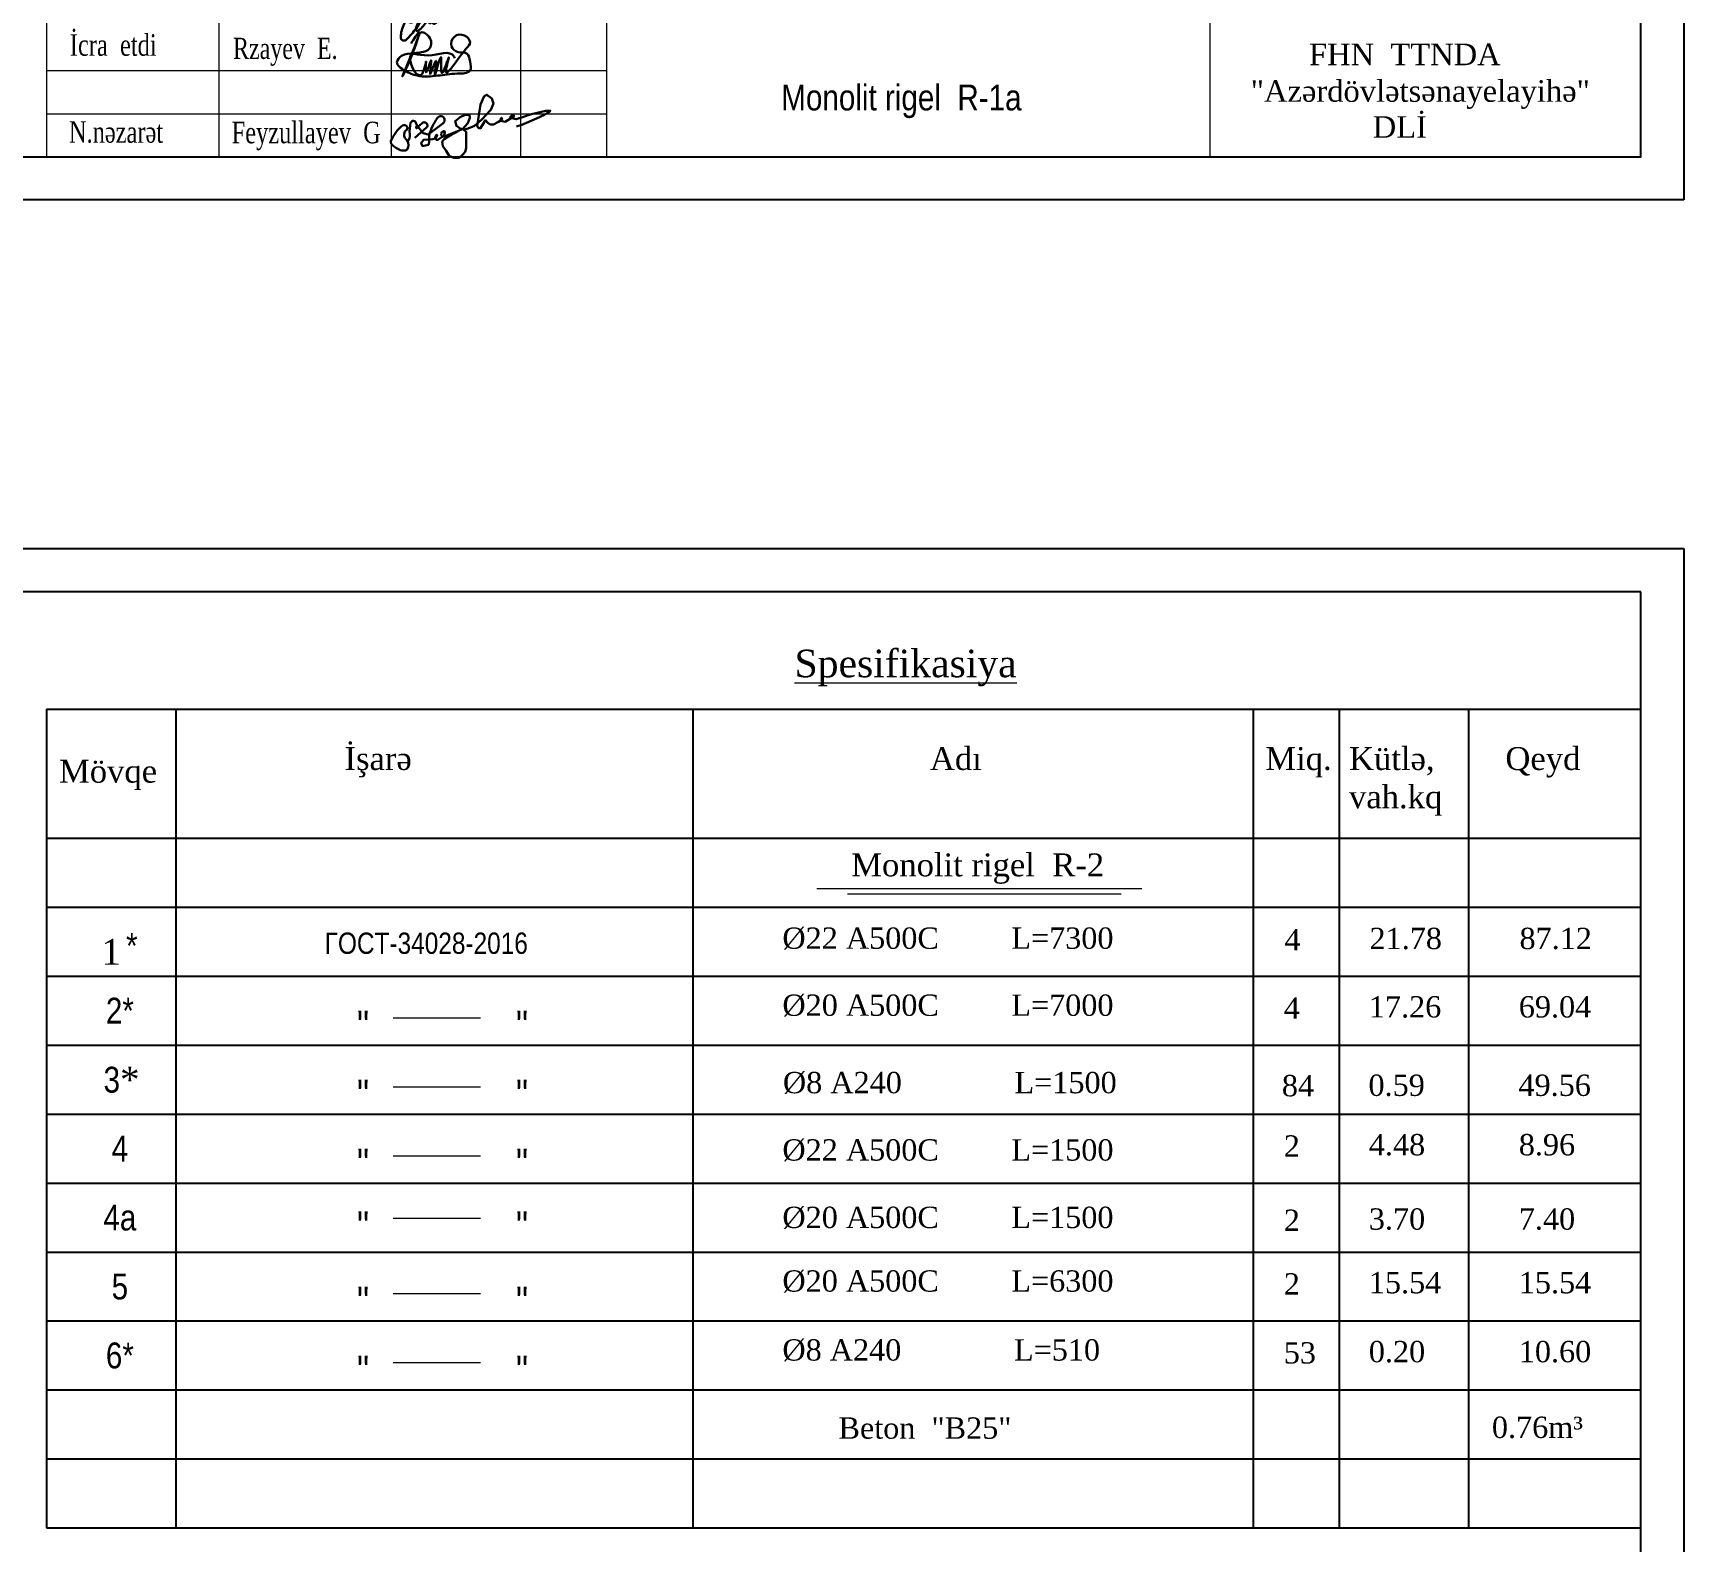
# Model space of a CAD drawing. Header units: millimetres. Extents: x -149347 to 251215, y -2929184 to -2541447.
# Drawn here: x 87829 to 106266, y -2626863 to -2610012 of the extents above; entities that cross this region are included whole.
import ezdxf

# ---------------------------------------------------------------- set-up
doc = ezdxf.new("R2010")
doc.units = ezdxf.units.MM
doc.layers.add('A-Wall', color=7, linetype='Continuous', lineweight=30)
doc.styles.add('400', font='times.ttf', dxfattribs={"width": 0.75, "height": 300})
doc.styles.add('style6', font='ARIALN.TTF', dxfattribs={"height": 300})
doc.styles.add('Times New Roman', font='times.ttf')

# ---------------------------------------------------------------- blocks, each defined once
blk = doc.blocks.new('mekteb')
at = {"color": 0, "lineweight": 25}
for p, q in [((99643, -1821466), (139843, -1821466)), ((139843, -1821466), (139843, -1849866)), ((139843, -1849866), (99643, -1849866))]:
    blk.add_line(p, q, dxfattribs=at)
at = {"color": 0, "lineweight": 25, "ltscale": 15}
for p, q in [((139343, -1821966), (101643, -1821966)), ((139343, -1849366), (139343, -1821966)), ((101643, -1849366), (139343, -1849366))]:
    blk.add_line(p, q, dxfattribs=at)
at = {"linetype": 'Continuous', "lineweight": 15}
for p, q in [((122843, -1843866), (122843, -1849366)), ((124843, -1843866), (124843, -1849366)), ((126343, -1843866), (126343, -1849366)), ((127343, -1843866), (127343, -1849366)), ((120843, -1848366), (127343, -1848366)), ((120843, -1848866), (127343, -1848866)), ((120843, -1849366), (139343, -1849366))]:
    blk.add_line(p, q, dxfattribs=at)
for points in [[(120843, -1849366), (139343, -1849366), (139343, -1843866), (120843, -1843866)], [(134343, -1849366), (139343, -1849366), (139343, -1846366), (134343, -1846366)]]:
    blk.add_lwpolyline(points, close=True, dxfattribs=at)
at = {"lineweight": 30}
for points in [[(125145, -1849006), (125214, -1849093), (125273, -1849107), (125443, -1848979, 1.24964), (125378, -1848918, 0.079258), (125284, -1849114), (125284, -1849197), (125275, -1849229), (125206, -1849241), (125189, -1849206), (125216, -1849170), (125328, -1849160), (125353, -1849153), (125377, -1849116), (125369, -1849110), (125352, -1849136), (125366, -1849170), (125386, -1849170), (125457, -1849119), (125466, -1849084), (125452, -1849065), (125428, -1849083), (125423, -1849114), (125437, -1849134), (125478, -1849124), (125671, -1849047), (125734, -1848976), (125756, -1848914), (125751, -1848878), (125702, -1848878), (125644, -1848905), (125587, -1848952), (125599, -1849007), (125643, -1849036), (125695, -1849049), (125737, -1849037), (125809, -1849005), (125896, -1848935), (126001, -1848822), (126029, -1848746), (126012, -1848688), (125954, -1848646), (125921, -1848664), (125878, -1848758), (125852, -1848932), (125841, -1849006), (125857, -1849035), (125880, -1849035), (125912, -1848985), (125939, -1848942), (125963, -1848971), (125992, -1848990), (126032, -1848990), (126088, -1848962), (126129, -1848932), (126123, -1848913), (126111, -1848929), (126132, -1848953), (126167, -1848959), (126198, -1848940), (126265, -1848900), (126265, -1848883), (126248, -1848883), (126221, -1848911), (126295, -1848931), (126390, -1848897), (126455, -1848877), (126537, -1848856), (126639, -1848831), (126691, -1848831), (126662, -1848851), (126620, -1848880), (126528, -1848920), (126360, -1848995), (126296, -1849013)], [(124994, -1849103, -0.300634), (125026, -1849052, 0.28025), (125025, -1849010, 0.268779), (124975, -1849001, 0.122192), (124840, -1849184), (124843, -1849215, 0.09999), (124949, -1849290, 0.200398), (125026, -1849284, 0.312914), (125029, -1849176, -0.293794), (124994, -1849103)], [(125034, -1849186, 0.20271), (125059, -1849105, -0.083217), (125069, -1848970, -0.540975), (125126, -1848960), (125145, -1849006)], [(125154, -1849018), (125198, -1848980, -1.034501), (125254, -1849026), (125119, -1849147)], [(125154, -1849018), (125144, -1849030, -0.434294), (125132, -1849030, -0.160262), (125133, -1849018), (125137, -1849013), (125144, -1849011), (125150, -1849012)]]:
    blk.add_lwpolyline(points, format="xyb", dxfattribs=at)
blk.add_lwpolyline([(125674, -1849044), (125714, -1849077), (125714, -1849122), (125714, -1849185), (125714, -1849265), (125700, -1849309), (125675, -1849340), (125631, -1849378), (125568, -1849378), (125517, -1849356), (125479, -1849298), (125443, -1849243), (125434, -1849190), (125457, -1849161), (125519, -1849121), (125620, -1849067)], dxfattribs=at)
for points, knots in [([(125149, -1847549), (125116, -1847598), (125053, -1847691), (124994, -1847817), (124960, -1847910), (124955, -1847963), (124953, -1848000), (124977, -1848020), (125009, -1848018), (125067, -1847957), (125141, -1847871), (125228, -1847735), (125304, -1847626), (125354, -1847525), (125383, -1847444), (125386, -1847385), (125387, -1847332), (125345, -1847313), (125293, -1847335), (125238, -1847386), (125173, -1847461), (125115, -1847543), (125067, -1847620), (125041, -1847687), (125035, -1847743), (125034, -1847790), (125066, -1847816), (125117, -1847793), (125157, -1847740), (125205, -1847685), (125243, -1847657), (125245, -1847625), (125207, -1847663), (125196, -1847700), (125159, -1847765), (125152, -1847822), (125133, -1847861), (125132, -1847887), (125138, -1847913), (125169, -1847897), (125212, -1847853), (125269, -1847782), (125330, -1847718), (125358, -1847677), (125375, -1847655), (125377, -1847632), (125348, -1847640), (125334, -1847670), (125313, -1847709), (125292, -1847746), (125282, -1847778), (125274, -1847801), (125285, -1847817), (125302, -1847816), (125337, -1847783), (125370, -1847730), (125415, -1847670), (125426, -1847642), (125429, -1847615), (125400, -1847622), (125384, -1847645), (125360, -1847681), (125328, -1847725), (125322, -1847772), (125316, -1847807), (125336, -1847828), (125365, -1847815), (125405, -1847770), (125454, -1847708), (125508, -1847632), (125522, -1847576), (125556, -1847547), (125539, -1847517), (125540, -1847479), (125565, -1847445), (125593, -1847426), (125627, -1847429), (125625, -1847448), (125624, -1847459)], [0, 0, 0, 0, 33.496667, 64.919698, 80.424452, 89.37392, 95.929397, 100.545896, 105.730752, 112.297616, 147.527421, 173.280387, 204.144189, 224.178603, 238.003441, 252.993619, 259.397865, 265.521752, 275.538902, 290.195711, 308.745472, 332.757742, 347.709231, 361.010782, 373.395509, 380.831222, 386.565847, 393.223047, 409.506941, 425.353489, 434.979045, 436.458376, 440.071449, 453.398233, 468.091627, 479.037609, 486.776194, 492.376752, 494.84575, 498.981676, 506.238381, 535.206392, 548.175622, 557.385775, 563.397453, 564.636539, 568.64233, 575.163643, 584.17996, 593.624175, 599.744091, 603.890724, 606.564468, 609.515996, 612.358556, 634.215419, 646.458386, 651.296069, 654.872092, 658.450424, 664.200858, 672.003001, 683.522818, 694.594426, 699.200829, 702.973563, 708.548492, 714.81026, 738.365849, 753.906674, 767.505787, 771.414259, 777.005788, 784.132745, 792.718098, 799.796942, 803.511627, 808.83793, 808.83793, 808.83793, 808.83793]), ([(125074, -1848051), (125111, -1847994), (125277, -1847737), (124796, -1848816), (125121, -1848133), (125177, -1847896), (125314, -1847968), (125315, -1848131), (125181, -1848161), (124991, -1848161), (125198, -1848608), (125262, -1848136), (125225, -1848510), (125341, -1848097), (125258, -1848563), (125400, -1848091), (125308, -1848621), (125455, -1848004), (125393, -1848572), (125556, -1848070), (125408, -1848569), (125650, -1848165), (125784, -1848039), (125694, -1847935), (125561, -1847951), (125518, -1848088), (125615, -1848168), (125737, -1848146), (125760, -1848263), (125785, -1848402), (125566, -1848396), (125388, -1848428), (125164, -1848444), (125016, -1848379), (124873, -1848284), (125027, -1848118), (125247, -1848251), (125538, -1848116), (125578, -1848217), (125580, -1848223)], [0, 0, 0, 0, 156.012986, 693.805296, 1176.315692, 1234.844091, 1345.32841, 1479.423295, 1624.902064, 1706.031216, 1968.499507, 2131.598371, 2256.385035, 2408.154028, 2568.015144, 2736.215703, 2907.900002, 3134.11478, 3319.706549, 3517.578826, 3674.51346, 4018.630363, 4108.322438, 4209.676572, 4329.44437, 4445.985938, 4547.075384, 4653.434199, 4748.317673, 4856.530617, 5010.254599, 5237.441356, 5475.27363, 5629.356622, 5764.806441, 5854.662805, 6163.92677, 6464.056531, 6482.156005, 6482.156005, 6482.156005, 6482.156005])]:
    blk.add_open_spline(points, degree=3, knots=knots, dxfattribs=at)
at = {"lineweight": 25, "ltscale": 15, "attachment_point": 1}
for s, insert, char_height, width, style in [('{\\fTimes New Roman|b0|i0|c238|p18;İcra  etdi}', (121115, -1847944), 250, 7544.03, '400'), ('{\\fTimes New Roman|b0|i0|c238|p18;Rzayev  E.}', (123008, -1847985), 245.52, 7408.9, '400'), ('"{\\fTimes New Roman|b0|i0|c238|p18;Azərdövlətsənayelayihə"\\P              } {\\fTimes New Roman|b0|i0|c238|p18;DLİ}', (134816, -1848478), 250, 8698.57, 'Times New Roman'), ('{\\fTimes New Roman|b0|i0|c238|p18;N.nəzarət}', (121104, -1848953), 250, 7544.03, '400'), ('{\\fTimes New Roman|b0|i0|c238|p18;Feyzullayev  G}', (122992, -1848959), 249.99, 7543.97, '400')]:
    blk.add_mtext(s, dxfattribs=dict(at, insert=insert, char_height=char_height, width=width, style=style))
at = {"lineweight": 25, "ltscale": 15, "insert": (135115, -1848053), "char_height": 250, "attachment_point": 1, "style": 'Times New Roman'}
blk.add_mtext('  {\\fTimes New Roman|b0|i0|c238|p18;  FHN  TTNDA}', dxfattribs=at)

msp = doc.modelspace()

# ---------------------------------------------------------------- linework, layer by layer
for p, q in [((87978.78491, -2617561.18507), (105785.05933, -2617561.18507)), ((87978.78491, -2617561.18507), (87978.78491, -2626704.94761)), ((89422.53689, -2617561.18507), (89422.53689, -2626704.94761)), ((95197.54481, -2617561.18507), (95197.54481, -2626704.94761)), ((101453.80339, -2617561.18507), (101453.80339, -2626704.94761)), ((102416.30471, -2617561.18507), (102416.30471, -2626704.94761)), ((103860.05669, -2617561.18507), (103860.05669, -2626704.94761)), ((87978.78491, -2619004.93705), (105785.05933, -2619004.93705)), ((87978.78491, -2619774.9381), (105785.05933, -2619774.9381)), ((87978.78491, -2620544.93916), (105785.05933, -2620544.93916)), ((87978.78491, -2620544.93916), (105785.05933, -2620544.93916)), ((87978.78491, -2621314.94021), (105785.05933, -2621314.94021)), ((87978.78491, -2622084.94127), (105785.05933, -2622084.94127)), ((87978.78491, -2622854.94233), (105785.05933, -2622854.94233)), ((87978.78491, -2623624.94338), (105785.05933, -2623624.94338)), ((87978.78491, -2624394.94444), (105785.05933, -2624394.94444)), ((87978.78491, -2625164.9455), (105785.05933, -2625164.9455)), ((87978.78491, -2625934.94655), (105785.05933, -2625934.94655)), ((87978.78491, -2626704.94761), (105785.05933, -2626704.94761))]:
    msp.add_line(p, q)
at = {"lineweight": 9, "ltscale": 0.01}
for p, q in [((96581.03458, -2619565.30134), (100210.80274, -2619565.30134)), ((96924.20756, -2619624.07754), (99979.40055, -2619624.07754))]:
    msp.add_line(p, q, dxfattribs=at)
at = {"color": 7, "lineweight": 15, "ltscale": 80}
for p, q in [((91850.26673, -2621009.44104), (92826.43281, -2621009.44104)), ((91850.26673, -2621009.44104), (92826.43281, -2621009.44104)), ((91850.26673, -2621779.4421), (92826.43281, -2621779.4421)), ((91850.26673, -2621779.4421), (92826.43281, -2621779.4421)), ((91850.26673, -2622549.44315), (92826.43281, -2622549.44315)), ((91850.26673, -2622549.44315), (92826.43281, -2622549.44315)), ((91850.26673, -2623247.8128), (92826.43281, -2623247.8128)), ((91850.26673, -2623247.8128), (92826.43281, -2623247.8128)), ((91850.26673, -2624089.44527), (92826.43281, -2624089.44527)), ((91850.26673, -2624089.44527), (92826.43281, -2624089.44527)), ((91850.26673, -2624859.44632), (92826.43281, -2624859.44632)), ((91850.26673, -2624859.44632), (92826.43281, -2624859.44632))]:
    msp.add_line(p, q, dxfattribs=at)
at = {"color": 7, "lineweight": 15, "ltscale": 15}
msp.add_point((105785.04595, -2611394.85798), dxfattribs=at)

# ---------------------------------------------------------------- block references
at = {"lineweight": 15, "xscale": 0.962501317234829, "yscale": 0.962501317234829, "zscale": 0.962501317234829}
for p in [(-28332.96186, -831377.23794), (-28332.96186, -862606.52027)]:
    msp.add_blockref('mekteb', p, dxfattribs=at)

# ---------------------------------------------------------------- texts
at = {"lineweight": 9, "attachment_point": 1, "style": 'style6'}
for s, insert, char_height, width in [('Monolit rigel  R-{\\fArial Narrow|b0|i0|c238|p34;1a}', (96184.79306, -2610587.7421), 288.7503961, 6256.0083321), ('\\pxt17;{\\fTimes New Roman|b0|i0|c238|p18;\\LSpesifikasiya}', (96333.16553, -2616898.32438), 308.0004225, 15776.91961), ('{\\fTimes New Roman|b0|i0|c238|p18;İşarə}', (91307.41447, -2617986.54397), 256, 6256.0083321), ('{\\fTimes New Roman|b0|i0|c238|p18;Mövqe}', (88118.73596, -2618127.57674), 256, 6256.0083321), ('{\\fTimes New Roman|b0|i0|c238|p18;Adı}', (97844.78258, -2617986.54397), 256, 6256.0083321), ('{\\fTimes New Roman|b0|i0|c238|p18;Miq.}', (101590.55227, -2617986.54397), 256, 6256.0083321), ('{\\fTimes New Roman|b0|i0|c238|p18;Kütlə,\\Pvah.kq}', (102525.31485, -2617986.54397), 256, 6256.0083321), ('{\\fTimes New Roman|b0|i0|c238|p18;Qeyd}', (104271.87975, -2617986.54397), 256, 6256.0083321), ('{\\fTimes New Roman|b0|i0|c0|p18;Monolit rigel  R-2}', (96966.27753, -2619173.65824), 256, 6256.0083321), ('{\\fTimes New Roman|b0|i0|c204|p18;Ø\\fTimes New Roman|b0|i0|c238|p18;22 \\fTimes New Roman|b0|i0|c204|p18;A500C\\fTimes New Roman|b0|i0|c238|p18;         L=7\\fTimes New Roman|b0|i0|c0|p18;300}', (96197.51425, -2620000.8485), 238, 6151.4558171), ('ГOCT-34028-2016', (91088.141, -2620057.48882), 238, 6151.4558171), ('{\\fTimes New Roman|b0|i0|c204|p18;Ø\\fTimes New Roman|b0|i0|c238|p18;20 \\fTimes New Roman|b0|i0|c204|p18;A500C\\fTimes New Roman|b0|i0|c238|p18;         L=7\\fTimes New Roman|b0|i0|c0|p18;000}', (96197.51425, -2620749.51167), 238, 6151.4558171), ('{\\fTimes New Roman|b0|i0|c204|p18;Ø\\fTimes New Roman|b0|i0|c238|p18;8 \\fTimes New Roman|b0|i0|c204|p18;А\\fTimes New Roman|b0|i0|c238|p18;240    \\fTimes New Roman|b0|i0|c0|p18;          \\fTimes New Roman|b0|i0|c238|p18;L=1\\fTimes New Roman|b0|i0|c0|p18;5\\fTimes New Roman|b0|i0|c238|p18;0\\fTimes New Roman|b0|i0|c0|p18;0}', (96203.64809, -2621613.73936), 238, 5496.3448045), ('{\\fTimes New Roman|b0|i0|c204|p18;Ø\\fTimes New Roman|b0|i0|c238|p18;22 \\fTimes New Roman|b0|i0|c204|p18;A500C\\fTimes New Roman|b0|i0|c238|p18;         L=15\\fTimes New Roman|b0|i0|c0|p18;00}', (96197.51425, -2622366.01764), 238, 6151.4558171), ('{\\fTimes New Roman|b0|i0|c204|p18;Ø\\fTimes New Roman|b0|i0|c238|p18;2\\fTimes New Roman|b0|i0|c0|p18;0\\fTimes New Roman|b0|i0|c238|p18; \\fTimes New Roman|b0|i0|c204|p18;A500C\\fTimes New Roman|b0|i0|c238|p18;         L=15\\fTimes New Roman|b0|i0|c0|p18;00}', (96197.51425, -2623119.2096), 238, 6151.4558171), ('{\\fTimes New Roman|b0|i0|c204|p18;Ø\\fTimes New Roman|b0|i0|c238|p18;20 \\fTimes New Roman|b0|i0|c204|p18;A500C\\fTimes New Roman|b0|i0|c238|p18;         L=6300}', (96197.51425, -2623829.5159), 238, 6151.4558171), ('{\\fTimes New Roman|b0|i0|c204|p18;Ø\\fTimes New Roman|b0|i0|c238|p18;8 \\fTimes New Roman|b0|i0|c204|p18;A240\\fTimes New Roman|b0|i0|c238|p18;              L=51\\fTimes New Roman|b0|i0|c0|p18;0}', (96197.51425, -2624599.51695), 238, 6151.4558171), ('{\\fTimes New Roman|b0|i0|c0|p18;Beton  "B2\\fTimes New Roman|b0|i0|c238|p18;5\\fTimes New Roman|b0|i0|c0|p18;"}', (96824.22688, -2625471.67285), 238, 5496.3448045)]:
    msp.add_mtext(s, dxfattribs=dict(at, insert=insert, char_height=char_height, width=width))
at = {"insert": (88867.85183, -2620060.77722), "char_height": 288.7504, "width": 3629.0742588, "attachment_point": 1, "style": 'style6'}
msp.add_mtext('*', dxfattribs=at)
at = {"color": 7, "lineweight": 9, "char_height": 238, "width": 1645.9958381, "attachment_point": 1, "style": 'style6'}
for s, insert in [('{\\fTimes New Roman|b0|i0|c0|p18;4}', (101804.37882, -2620018.5199)), ('{\\fTimes New Roman|b0|i0|c238|p18;21.78}', (102754.30553, -2620004.39387)), ('{\\fTimes New Roman|b0|i0|c0|p18;87.12}', (104429.19684, -2620004.39387)), ('{\\fTimes New Roman|b0|i0|c0|p18;4}', (101796.87342, -2620782.03168)), ('{\\fTimes New Roman|b0|i0|c238|p18;17.26}', (102746.80013, -2620767.90566)), ('{\\fTimes New Roman|b0|i0|c0|p18;69.04}', (104421.69144, -2620767.90566)), ('{\\fTimes New Roman|b0|i0|c238|p18;84}', (101775.47185, -2621648.09105)), ('{\\fTimes New Roman|b0|i0|c238|p18;0.59}', (102742.84898, -2621643.58603)), ('{\\fTimes New Roman|b0|i0|c0|p18;49.56}', (104417.74029, -2621643.58603)), ('{\\fTimes New Roman|b0|i0|c0|p18;2}', (101796.87342, -2622322.0338)), ('{\\fTimes New Roman|b0|i0|c238|p18;4.48}', (102746.80013, -2622307.90777)), ('{\\fTimes New Roman|b0|i0|c0|p18;8.96}', (104421.69144, -2622307.90777)), ('{\\fTimes New Roman|b0|i0|c0|p18;2}', (101796.87342, -2623151.72961)), ('{\\fTimes New Roman|b0|i0|c0|p18;3.70}', (102746.80013, -2623137.60358)), ('{\\fTimes New Roman|b0|i0|c0|p18;7.40}', (104421.69144, -2623137.60358)), ('{\\fTimes New Roman|b0|i0|c238|p18;2}', (101796.87342, -2623862.03591)), ('{\\fTimes New Roman|b0|i0|c238|p18;15.54}', (102746.80013, -2623847.90988)), ('{\\fTimes New Roman|b0|i0|c238|p18;15.54}', (104421.69144, -2623847.90988)), ('{\\fTimes New Roman|b0|i0|c0|p18;53}', (101796.87342, -2624632.03697)), ('{\\fTimes New Roman|b0|i0|c238|p18;0.20}', (102746.80013, -2624617.91094)), ('{\\fTimes New Roman|b0|i0|c0|p18;10.60}', (104421.69144, -2624617.91094)), ('{\\fTimes New Roman|b0|i0|c0|p18;0.\\fTimes New Roman|b0|i0|c238|p18;76m\\fTimes New Roman|b0|i0|c0|p18;³}', (104121.13076, -2625463.62109))]:
    msp.add_mtext(s, dxfattribs=dict(at, insert=insert))
at = {"color": 7, "lineweight": 15, "ltscale": 80, "char_height": 330, "attachment_point": 1, "style": 'style6'}
for insert in [(91447.06364, -2620931.68022), (91447.06364, -2620931.68022), (93222.55767, -2620931.68022), (93222.55767, -2620931.68022), (91447.06364, -2621701.68127), (91447.06364, -2621701.68127), (93222.55767, -2621701.68127), (93222.55767, -2621701.68127), (91447.06364, -2622471.68233), (91447.06364, -2622471.68233), (93222.55767, -2622471.68233), (93222.55767, -2622471.68233), (91447.06364, -2623170.05197), (91447.06364, -2623170.05197), (93222.55767, -2623170.05197), (93222.55767, -2623170.05197), (91447.06364, -2624011.68444), (91447.06364, -2624011.68444), (93222.55767, -2624011.68444), (93222.55767, -2624011.68444), (91447.06364, -2624781.6855), (91447.06364, -2624781.6855), (93222.55767, -2624781.6855), (93222.55767, -2624781.6855)]:
    msp.add_mtext_dynamic_manual_height_columns('{\\fArial Narrow|b0|i0|c238|p34;"}', width=212.2147977, gutter_width=1500, heights=[0], dxfattribs=dict(at, insert=insert))
at = {"layer": 'A-Wall', "color": 0, "width": 17920.4313668, "attachment_point": 2, "style": 'style6'}
for s, insert, char_height in [('{\\fTimes New Roman|b0|i0|c238|p18; 1}', (88647.79993, -2620129.06704), 288.7503961), ('\\pxt32;{\\fTimes New Roman|b0|i0|c238|p18; \\fTimes New Roman|b0|i0|c0|p18;  }2*', (88634.9858, -2620785.74354), 288.7503961), ('  3{\\fTimes New Roman|b0|i0|c0|p18;*  }', (88725.54922, -2621556.3004), 288.7503961), ('\\pxt32;{\\fTimes New Roman|b0|i0|c238|p18; \\fTimes New Roman|b0|i0|c0|p18;  \\fArial Narrow|b0|i0|c238|p34;4}', (88634.9858, -2622325.74565), 288.75039611), ('\\pxt32;{\\fTimes New Roman|b0|i0|c238|p18; \\fTimes New Roman|b0|i0|c0|p18;  \\fArial Narrow|b0|i0|c238|p34;4}a', (88634.9858, -2623095.74671), 288.75039611), ('\\pxt32;{\\fTimes New Roman|b0|i0|c238|p18; \\fTimes New Roman|b0|i0|c0|p18;  \\fArial Narrow|b0|i0|c238|p34;5}', (88634.9858, -2623865.74777), 288.75039611), ('\\pxt32;{\\fTimes New Roman|b0|i0|c238|p18; \\fTimes New Roman|b0|i0|c0|p18;  \\fArial Narrow|b0|i0|c238|p34;6}*', (88634.9858, -2624635.74882), 288.75039611)]:
    msp.add_mtext(s, dxfattribs=dict(at, insert=insert, char_height=char_height))

doc.saveas('drawing.dxf')
